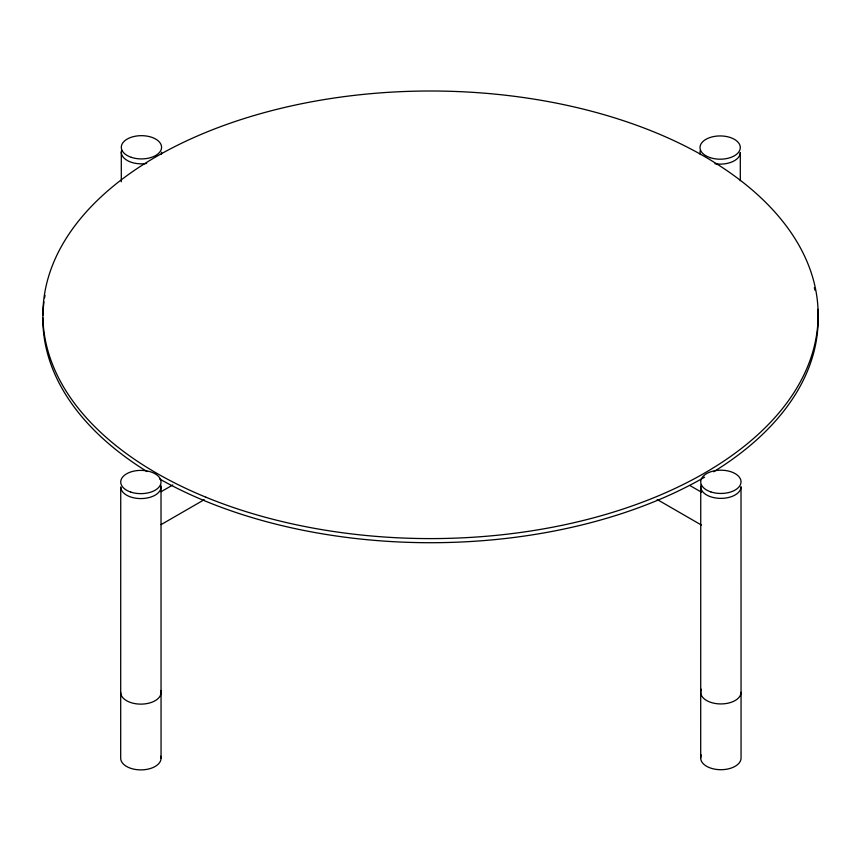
<?xml version="1.0" encoding="UTF-8"?>
<svg xmlns="http://www.w3.org/2000/svg" width="861" height="861" viewBox="0 0 861 861"><rect width="100%" height="100%" fill="white"/><g stroke="black" fill="none" stroke-linecap="round" stroke-linejoin="round"><path stroke-width="1.29" d="M161.136 491.696L172.77 484.98M161.136 524.586L204.197 499.724M689.758 485.443L701.392 492.158M657.18 499.509L701.392 525.049M740.299 180.702L740.299 152.494A20.137 11.623 0 0 1 714.953 163.73M700.746 486.756L700.703 758.057M161.061 758.24L161.018 486.949M121.304 152.225L121.304 181.779M817.789 309.336A387.644 223.806 0 0 1 713.64 471.763M704.599 477.166A387.644 223.806 0 0 1 159.748 479.071M147.07 471.591A387.644 223.806 0 0 1 42.867 317.913M42.91 315.234A387.644 223.806 0 0 1 43.986 301.845M44.578 297.852A387.644 223.806 0 0 1 45.02 295.312M814.355 287.692A387.644 223.806 0 0 1 814.947 290.222M701.058 484.732A20.137 11.623 0 0 0 719.129 498.336A20.137 11.623 0 0 0 741.02 486.756L741.063 758.057A20.18 11.656 0 0 1 718.246 769.605A20.18 11.656 0 0 1 701.392 755.032M741.063 692.287A20.18 11.656 0 0 1 718.246 703.835A20.18 11.656 0 0 1 701.392 689.274M700.337 154.517A20.137 11.623 0 0 1 700.337 150.471M146.661 163.45A20.137 11.623 0 0 1 121.616 150.201M161.577 152.225A20.137 11.623 0 0 1 161.276 154.248M160.706 484.926A20.137 11.623 0 0 1 142.635 498.53A20.137 11.623 0 0 1 120.734 486.949L120.691 758.24A20.18 11.656 0 0 0 142.635 769.842A20.18 11.656 0 0 0 160.749 756.216M160.749 690.447A20.18 11.656 0 0 1 142.635 704.083A20.18 11.656 0 0 1 120.691 692.47M205.951 497.227A387.644 223.806 0 0 0 816.422 335.865A387.644 223.806 0 0 0 269.127 111.317A387.644 223.806 0 0 0 205.951 497.227M710.82 491.9A20.137 11.623 0 0 0 741.02 481.826A20.137 11.623 0 0 0 710.82 471.753A20.137 11.623 0 0 0 710.82 491.9M710.099 157.638A20.137 11.623 0 0 0 740.299 147.565A20.137 11.623 0 0 0 710.099 137.491A20.137 11.623 0 0 0 710.099 157.638M131.378 157.359A20.137 11.623 0 0 0 161.577 147.285A20.137 11.623 0 0 0 131.378 137.222A20.137 11.623 0 0 0 131.378 157.359M130.807 492.083A20.137 11.623 0 0 0 161.018 482.009A20.137 11.623 0 0 0 130.807 471.946A20.137 11.623 0 0 0 130.807 492.083"/></g></svg>
